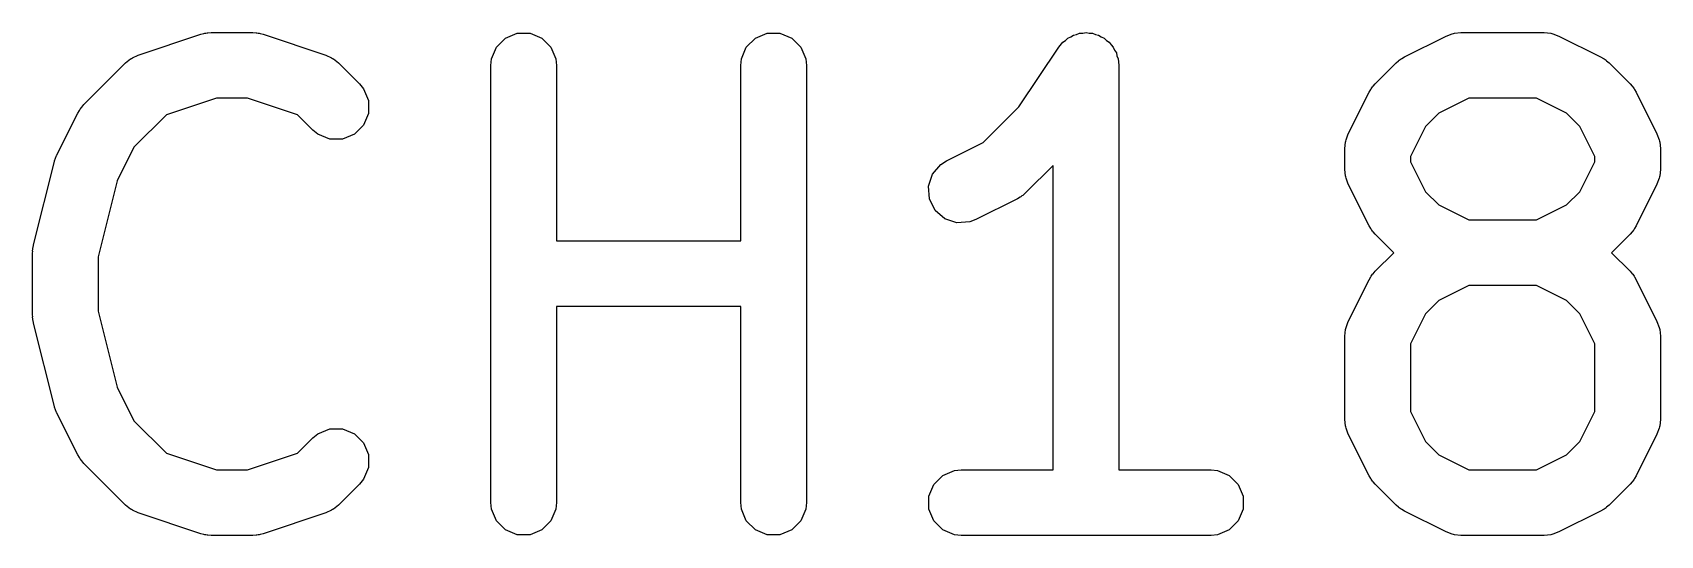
# Model space of a CAD drawing. Extents: x 99 to 216, y -134 to -70.
# Drawn here: x 212.669 to 216.391, y -114.815 to -113.665 of the extents above; entities that cross this region are included whole.
import ezdxf

# ---------------------------------------------------------------- set-up
doc = ezdxf.new("R2010")
doc.units = 0
doc.layers.add('BLACK', color=7, linetype='CONTINUOUS')

msp = doc.modelspace()

# ---------------------------------------------------------------- linework, layer by layer
at = {"layer": 'BLACK', "linetype": 'CONTINUOUS'}
for p, q in [((212.911045, -113.716287), (213.053901, -113.668668)), ((213.053901, -113.668668), (213.061156, -113.667018)), ((213.061156, -113.667018), (213.062987, -113.66626)), ((213.062987, -113.66626), (213.06564, -113.665998)), ((213.06564, -113.665998), (213.068238, -113.665408)), ((213.068238, -113.665408), (213.070212, -113.665548)), ((213.070212, -113.665548), (213.077619, -113.664819)), ((213.077619, -113.664819), (213.172857, -113.664819)), ((213.172857, -113.664819), (213.180262, -113.665548)), ((213.180262, -113.665548), (213.182237, -113.665408)), ((213.182237, -113.665408), (213.184834, -113.665998)), ((213.184834, -113.665998), (213.187489, -113.66626)), ((213.187489, -113.66626), (213.18932, -113.667018)), ((213.18932, -113.667018), (213.196574, -113.668668)), ((213.196574, -113.668668), (213.339431, -113.716287)), ((213.729545, -113.698151), (213.750237, -113.677459)), ((213.750237, -113.677459), (213.777273, -113.66626)), ((213.777273, -113.66626), (213.806537, -113.66626)), ((213.806537, -113.66626), (213.833573, -113.677459)), ((213.833573, -113.677459), (213.854265, -113.698151)), ((214.300973, -113.698151), (214.321665, -113.677459)), ((214.321665, -113.677459), (214.348701, -113.66626)), ((214.348701, -113.66626), (214.377965, -113.66626)), ((214.377965, -113.66626), (214.405001, -113.677459)), ((214.405001, -113.677459), (214.425693, -113.698151)), ((215.01531, -113.698099), (215.024531, -113.686841)), ((215.024531, -113.686841), (215.0307, -113.682709)), ((215.0307, -113.682709), (215.035951, -113.677459)), ((215.035951, -113.677459), (215.04274, -113.674646)), ((215.04274, -113.674646), (215.048846, -113.670558)), ((215.048846, -113.670558), (215.056126, -113.669101)), ((215.056126, -113.669101), (215.062987, -113.66626)), ((215.062987, -113.66626), (215.070335, -113.66626)), ((215.070335, -113.66626), (215.07754, -113.664819)), ((215.07754, -113.664819), (215.084824, -113.66626)), ((215.084824, -113.66626), (215.092251, -113.66626)), ((215.092251, -113.66626), (215.099039, -113.669072)), ((215.099039, -113.669072), (215.106248, -113.670498)), ((215.106248, -113.670498), (215.112427, -113.674617)), ((215.112427, -113.674617), (215.119287, -113.677459)), ((215.119287, -113.677459), (215.12448, -113.682652)), ((215.12448, -113.682652), (215.130597, -113.68673)), ((215.130597, -113.68673), (215.13473, -113.692902)), ((215.805983, -113.720356), (215.901221, -113.672737)), ((215.901221, -113.672737), (215.914952, -113.667482)), ((215.914952, -113.667482), (215.917641, -113.66729)), ((215.917641, -113.66729), (215.92013, -113.66626)), ((215.92013, -113.66626), (215.934762, -113.664819)), ((215.934762, -113.664819), (216.125238, -113.664819)), ((216.125238, -113.664819), (216.13987, -113.66626)), ((216.13987, -113.66626), (216.142359, -113.667291)), ((216.142359, -113.667291), (216.145047, -113.667482)), ((216.145047, -113.667482), (216.158779, -113.672737)), ((216.158779, -113.672737), (216.254017, -113.720356)), ((212.881729, -113.734405), (212.893094, -113.725077)), ((212.893094, -113.725077), (212.895584, -113.724045)), ((212.895584, -113.724045), (212.897619, -113.722281)), ((212.897619, -113.722281), (212.911045, -113.716287)), ((213.339431, -113.716287), (213.352856, -113.722281)), ((213.352856, -113.722281), (213.354891, -113.724046)), ((213.354891, -113.724046), (213.357382, -113.725078)), ((213.357382, -113.725078), (213.368747, -113.734405)), ((213.716905, -113.739819), (213.718346, -113.725187)), ((213.718346, -113.725187), (213.729545, -113.698151)), ((213.854265, -113.698151), (213.865464, -113.725187)), ((213.865464, -113.725187), (213.866905, -113.739819)), ((214.288333, -113.739819), (214.289774, -113.725187)), ((214.289774, -113.725187), (214.300973, -113.698151)), ((214.425693, -113.698151), (214.436892, -113.725187)), ((214.436892, -113.725187), (214.438333, -113.739819)), ((214.924095, -113.834896), (215.015215, -113.698216)), ((215.015215, -113.698216), (215.015249, -113.698173)), ((215.015249, -113.698173), (215.015259, -113.698151)), ((215.015259, -113.698151), (215.01531, -113.698099)), ((215.13473, -113.692902), (215.139979, -113.698151)), ((215.139979, -113.698151), (215.14279, -113.704938)), ((215.14279, -113.704938), (215.14688, -113.711045)), ((215.14688, -113.711045), (215.148336, -113.718326)), ((215.148336, -113.718326), (215.151178, -113.725187)), ((215.151178, -113.725187), (215.152603, -113.739663)), ((215.79354, -113.728188), (215.795799, -113.726766)), ((215.795799, -113.726766), (215.797856, -113.725078)), ((215.797856, -113.725078), (215.799683, -113.72432)), ((215.799683, -113.72432), (215.805983, -113.720356)), ((216.254017, -113.720356), (216.260316, -113.72432)), ((216.260316, -113.72432), (216.262144, -113.725078)), ((216.262144, -113.725078), (216.2642, -113.726766)), ((216.2642, -113.726766), (216.26646, -113.728188)), ((212.786491, -113.829643), (212.881729, -113.734405)), ((213.368747, -113.734405), (213.416366, -113.782024)), ((213.716905, -114.739819), (213.716905, -113.739819)), ((213.866905, -113.739819), (213.866905, -114.141009)), ((214.288333, -114.141009), (214.288333, -113.739819)), ((214.438333, -113.739819), (214.438333, -114.739819)), ((215.152603, -113.739663), (215.152619, -113.73974)), ((215.152619, -113.73974), (215.152613, -113.739766)), ((215.152613, -113.739766), (215.152619, -113.739819)), ((215.152619, -113.739819), (215.152619, -114.664819)), ((215.738872, -113.782024), (215.786491, -113.734405)), ((215.786491, -113.734405), (215.79224, -113.729686)), ((215.79224, -113.729686), (215.79354, -113.728188)), ((216.26646, -113.728188), (216.267759, -113.729686)), ((216.267759, -113.729686), (216.273509, -113.734405)), ((216.273509, -113.734405), (216.321128, -113.782024)), ((213.416366, -113.782024), (213.425693, -113.793389)), ((213.425693, -113.793389), (213.436892, -113.820425)), ((215.724823, -113.801516), (215.728787, -113.795216)), ((215.728787, -113.795216), (215.729545, -113.793389)), ((215.729545, -113.793389), (215.731233, -113.791332)), ((215.731233, -113.791332), (215.732655, -113.789073)), ((215.732655, -113.789073), (215.734153, -113.787773)), ((215.734153, -113.787773), (215.738872, -113.782024)), ((216.321128, -113.782024), (216.325846, -113.787773)), ((216.325846, -113.787773), (216.327345, -113.789073)), ((216.327345, -113.789073), (216.328766, -113.791332)), ((216.328766, -113.791332), (216.330455, -113.793389)), ((216.330455, -113.793389), (216.331212, -113.795216)), ((216.331212, -113.795216), (216.335177, -113.801516)), ((212.778852, -113.838951), (212.780274, -113.836692)), ((212.780274, -113.836692), (212.781772, -113.835392)), ((212.781772, -113.835392), (212.786491, -113.829643)), ((213.089789, -113.814819), (212.975276, -113.85299)), ((213.160687, -113.814819), (213.089789, -113.814819)), ((213.2752, -113.85299), (213.160687, -113.814819)), ((213.436892, -113.820425), (213.436892, -113.849688)), ((214.842716, -113.916275), (214.924095, -113.834896)), ((215.677204, -113.896754), (215.724823, -113.801516)), ((215.952467, -113.814819), (215.883951, -113.849077)), ((216.107533, -113.814819), (215.952467, -113.814819)), ((216.176049, -113.849077), (216.107533, -113.814819)), ((216.335177, -113.801516), (216.382796, -113.896754)), ((212.724823, -113.944373), (212.772442, -113.849135)), ((212.772442, -113.849135), (212.776406, -113.842835)), ((212.776406, -113.842835), (212.777164, -113.841008)), ((212.777164, -113.841008), (212.778852, -113.838951)), ((212.975276, -113.85299), (212.901163, -113.927103)), ((213.3103, -113.88809), (213.2752, -113.85299)), ((213.436892, -113.849688), (213.425693, -113.876724)), ((215.883951, -113.849077), (215.853544, -113.879484)), ((216.206456, -113.879484), (216.176049, -113.849077)), ((213.321665, -113.897417), (213.3103, -113.88809)), ((213.348701, -113.908616), (213.321665, -113.897417)), ((213.377964, -113.908616), (213.348701, -113.908616)), ((213.405, -113.897417), (213.377964, -113.908616)), ((213.425693, -113.876724), (213.405, -113.897417)), ((215.671758, -113.913173), (215.671949, -113.910486)), ((215.671949, -113.910486), (215.677204, -113.896754)), ((215.853544, -113.879484), (215.819286, -113.948)), ((216.240714, -113.948), (216.206456, -113.879484)), ((216.382796, -113.896754), (216.388051, -113.910485)), ((216.388051, -113.910485), (216.388242, -113.913174)), ((212.721905, -113.951997), (212.724091, -113.945878)), ((212.724091, -113.945878), (212.724413, -113.945442)), ((212.724413, -113.945442), (212.724823, -113.944373)), ((212.901163, -113.927103), (212.862669, -114.00409)), ((214.758364, -113.958451), (214.842716, -113.916275)), ((215.669286, -113.930295), (215.670727, -113.915663)), ((215.669286, -113.977914), (215.669286, -113.930295)), ((215.670727, -113.915663), (215.671758, -113.913173)), ((215.819286, -113.948), (215.819286, -113.960209)), ((216.240714, -113.960209), (216.240714, -113.948)), ((216.388242, -113.913174), (216.389273, -113.915663)), ((216.389273, -113.915663), (216.390714, -113.930295)), ((216.390714, -113.930295), (216.390714, -113.977914)), ((212.671525, -114.1502), (212.719144, -113.959724)), ((212.719144, -113.959724), (212.719529, -113.958644)), ((212.719529, -113.958644), (212.719568, -113.958105)), ((212.719568, -113.958105), (212.721905, -113.951997)), ((214.726748, -113.988391), (214.745921, -113.966283)), ((214.745921, -113.966283), (214.758364, -113.958451)), ((215.002619, -113.968504), (214.940176, -114.030947)), ((215.002619, -114.664819), (215.002619, -113.968504)), ((215.670727, -113.992546), (215.669286, -113.977914)), ((215.819286, -113.960209), (215.853544, -114.028725)), ((216.206456, -114.028725), (216.240714, -113.960209)), ((216.390714, -113.977914), (216.389273, -113.992546)), ((212.862669, -114.00409), (212.819286, -114.177624)), ((214.717494, -114.016152), (214.726748, -113.988391)), ((214.719568, -114.045342), (214.717494, -114.016152)), ((215.671758, -113.995035), (215.670727, -113.992546)), ((215.671949, -113.997723), (215.671758, -113.995035)), ((215.677204, -114.011455), (215.671949, -113.997723)), ((215.724823, -114.106693), (215.677204, -114.011455)), ((216.382796, -114.011455), (216.335177, -114.106693)), ((216.388051, -113.997724), (216.382796, -114.011455)), ((216.388242, -113.995034), (216.388051, -113.997724)), ((216.389273, -113.992546), (216.388242, -113.995034)), ((214.732655, -114.071517), (214.719568, -114.045342)), ((214.920684, -114.044996), (214.825446, -114.092615)), ((214.926983, -114.041031), (214.920684, -114.044996)), ((214.928811, -114.040274), (214.926983, -114.041031)), ((214.930867, -114.038585), (214.928811, -114.040274)), ((214.933127, -114.037164), (214.930867, -114.038585)), ((214.934426, -114.035665), (214.933127, -114.037164)), ((214.940176, -114.030947), (214.934426, -114.035665)), ((215.853544, -114.028725), (215.883951, -114.059132)), ((215.883951, -114.059132), (215.952467, -114.09339)), ((216.107533, -114.09339), (216.176049, -114.059132)), ((216.176049, -114.059132), (216.206456, -114.028725)), ((214.754763, -114.09069), (214.732655, -114.071517)), ((214.782524, -114.099944), (214.754763, -114.09069)), ((214.811714, -114.09787), (214.782524, -114.099944)), ((214.825446, -114.092615), (214.811714, -114.09787)), ((215.952467, -114.09339), (216.107533, -114.09339)), ((215.728787, -114.112992), (215.724823, -114.106693)), ((215.729545, -114.11482), (215.728787, -114.112992)), ((215.731233, -114.116876), (215.729545, -114.11482)), ((215.732655, -114.119136), (215.731233, -114.116876)), ((215.734153, -114.120435), (215.732655, -114.119136)), ((215.738872, -114.126185), (215.734153, -114.120435)), ((215.781077, -114.16839), (215.738872, -114.126185)), ((216.321128, -114.126185), (216.278923, -114.16839)), ((216.325846, -114.120435), (216.321128, -114.126185)), ((216.327345, -114.119136), (216.325846, -114.120435)), ((216.328766, -114.116876), (216.327345, -114.119136)), ((216.330455, -114.11482), (216.328766, -114.116876)), ((216.331212, -114.112992), (216.330455, -114.11482)), ((216.335177, -114.106693), (216.331212, -114.112992)), ((212.669286, -114.16839), (212.669537, -114.165836)), ((212.669286, -114.311247), (212.669286, -114.16839)), ((212.669375, -114.164744), (212.670184, -114.15927)), ((212.669537, -114.165836), (212.669375, -114.164744)), ((212.670184, -114.15927), (212.670727, -114.153758)), ((212.670727, -114.153758), (212.671149, -114.152736)), ((212.671149, -114.152736), (212.671525, -114.1502)), ((213.866905, -114.141009), (214.288333, -114.141009)), ((215.738872, -114.210595), (215.781077, -114.16839)), ((216.278923, -114.16839), (216.321128, -114.210595)), ((212.819286, -114.177624), (212.819286, -114.302013)), ((215.734153, -114.216344), (215.738872, -114.210595)), ((216.321128, -114.210595), (216.325846, -114.216344)), ((215.677204, -114.325325), (215.724823, -114.230087)), ((215.724823, -114.230087), (215.728787, -114.223787)), ((215.728787, -114.223787), (215.729545, -114.22196)), ((215.729545, -114.22196), (215.731233, -114.219903)), ((215.731233, -114.219903), (215.732655, -114.217644)), ((215.732655, -114.217644), (215.734153, -114.216344)), ((215.952467, -114.24339), (215.883951, -114.277648)), ((216.107533, -114.24339), (215.952467, -114.24339)), ((216.176049, -114.277648), (216.107533, -114.24339)), ((216.325846, -114.216344), (216.327345, -114.217644)), ((216.327345, -114.217644), (216.328766, -114.219903)), ((216.328766, -114.219903), (216.330455, -114.22196)), ((216.330455, -114.22196), (216.331212, -114.223787)), ((216.331212, -114.223787), (216.335177, -114.230087)), ((216.335177, -114.230087), (216.382796, -114.325325)), ((215.883951, -114.277648), (215.853544, -114.308055)), ((216.206456, -114.308055), (216.176049, -114.277648)), ((212.669537, -114.3138), (212.669286, -114.311247)), ((212.669375, -114.314893), (212.669537, -114.3138)), ((212.670184, -114.320366), (212.669375, -114.314893)), ((212.670727, -114.325879), (212.670184, -114.320366)), ((212.819286, -114.302013), (212.862669, -114.475547)), ((214.288333, -114.291009), (213.866905, -114.291009)), ((213.866905, -114.291009), (213.866905, -114.739819)), ((214.288333, -114.739819), (214.288333, -114.291009)), ((215.853544, -114.308055), (215.819286, -114.376571)), ((216.240714, -114.376571), (216.206456, -114.308055)), ((212.671149, -114.3269), (212.670727, -114.325879)), ((212.671525, -114.329437), (212.671149, -114.3269)), ((212.719144, -114.519913), (212.671525, -114.329437)), ((215.669286, -114.358866), (215.670727, -114.344234)), ((215.669286, -114.549342), (215.669286, -114.358866)), ((215.670727, -114.344234), (215.671758, -114.341744)), ((215.671758, -114.341744), (215.671949, -114.339057)), ((215.671949, -114.339057), (215.677204, -114.325325)), ((216.382796, -114.325325), (216.388051, -114.339056)), ((216.388051, -114.339056), (216.388242, -114.341745)), ((216.388242, -114.341745), (216.389273, -114.344234)), ((216.389273, -114.344234), (216.390714, -114.358866)), ((216.390714, -114.358866), (216.390714, -114.549342)), ((215.819286, -114.376571), (215.819286, -114.531637)), ((216.240714, -114.531637), (216.240714, -114.376571)), ((212.862669, -114.475547), (212.901163, -114.552534)), ((212.719529, -114.520992), (212.719144, -114.519913)), ((212.719568, -114.521532), (212.719529, -114.520992)), ((212.721895, -114.527613), (212.719568, -114.521532)), ((212.724091, -114.533759), (212.721895, -114.527613)), ((212.724413, -114.534194), (212.724091, -114.533759)), ((212.724823, -114.535264), (212.724413, -114.534194)), ((212.772442, -114.630502), (212.724823, -114.535264)), ((215.819286, -114.531637), (215.853544, -114.600153)), ((216.206455, -114.600153), (216.240714, -114.531637)), ((212.901163, -114.552534), (212.975276, -114.626648)), ((213.310299, -114.591548), (213.321665, -114.58222)), ((213.321665, -114.58222), (213.348701, -114.571021)), ((213.348701, -114.571021), (213.377964, -114.571021)), ((213.377964, -114.571021), (213.405, -114.582219)), ((213.405, -114.582219), (213.425693, -114.602912)), ((215.670727, -114.563974), (215.669286, -114.549342)), ((215.671758, -114.566463), (215.670727, -114.563974)), ((215.671949, -114.569151), (215.671758, -114.566463)), ((215.677204, -114.582883), (215.671949, -114.569151)), ((216.388051, -114.569152), (216.382796, -114.582883)), ((216.388242, -114.566462), (216.388051, -114.569152)), ((216.389273, -114.563974), (216.388242, -114.566462)), ((216.390714, -114.549342), (216.389273, -114.563974)), ((213.2752, -114.626647), (213.310299, -114.591548)), ((213.425693, -114.602912), (213.436892, -114.629948)), ((215.724823, -114.678121), (215.677204, -114.582883)), ((215.853544, -114.600153), (215.883951, -114.630561)), ((216.176048, -114.630561), (216.206455, -114.600153)), ((216.382796, -114.582883), (216.335177, -114.678121)), ((212.776405, -114.636798), (212.772442, -114.630502)), ((212.777163, -114.638628), (212.776405, -114.636798)), ((212.778852, -114.640686), (212.777163, -114.638628)), ((212.780274, -114.642945), (212.778852, -114.640686)), ((212.781772, -114.644244), (212.780274, -114.642945)), ((212.786491, -114.649994), (212.781772, -114.644244)), ((212.881729, -114.745233), (212.786491, -114.649994)), ((212.975276, -114.626648), (213.089789, -114.664819)), ((213.160687, -114.664819), (213.2752, -114.626647)), ((213.436892, -114.629948), (213.436892, -114.659211)), ((215.883951, -114.630561), (215.952467, -114.664819)), ((216.107533, -114.664819), (216.176048, -114.630561)), ((213.089789, -114.664819), (213.160687, -114.664819)), ((213.425694, -114.686247), (213.416366, -114.697613)), ((213.436892, -114.659211), (213.425694, -114.686247)), ((214.729545, -114.698151), (214.750237, -114.677459)), ((214.750237, -114.677459), (214.777273, -114.66626)), ((214.777273, -114.66626), (214.791905, -114.664819)), ((214.791905, -114.664819), (215.002619, -114.664819)), ((215.152619, -114.664819), (215.363333, -114.664819)), ((215.363333, -114.664819), (215.377965, -114.66626)), ((215.377965, -114.66626), (215.405001, -114.677459)), ((215.405001, -114.677459), (215.425693, -114.698151)), ((215.728786, -114.684417), (215.724823, -114.678121)), ((215.729544, -114.686247), (215.728786, -114.684417)), ((215.731233, -114.688305), (215.729544, -114.686247)), ((215.732655, -114.690564), (215.731233, -114.688305)), ((215.734153, -114.691863), (215.732655, -114.690564)), ((215.738871, -114.697612), (215.734153, -114.691863)), ((215.952467, -114.664819), (216.107533, -114.664819)), ((216.325846, -114.691863), (216.321128, -114.697613)), ((216.327345, -114.690564), (216.325846, -114.691863)), ((216.328766, -114.688305), (216.327345, -114.690564)), ((216.330456, -114.686247), (216.328766, -114.688305)), ((216.331213, -114.684417), (216.330456, -114.686247)), ((216.335177, -114.678121), (216.331213, -114.684417)), ((213.416366, -114.697613), (213.368748, -114.745232)), ((214.718346, -114.725187), (214.729545, -114.698151)), ((214.718346, -114.754451), (214.718346, -114.725187)), ((215.425693, -114.698151), (215.436892, -114.725187)), ((215.436892, -114.725187), (215.436892, -114.754451)), ((215.78649, -114.745232), (215.738871, -114.697612)), ((216.321128, -114.697613), (216.27351, -114.745232)), ((212.893094, -114.754561), (212.881729, -114.745233)), ((212.895584, -114.755592), (212.893094, -114.754561)), ((212.897619, -114.757357), (212.895584, -114.755592)), ((212.911045, -114.763351), (212.897619, -114.757357)), ((213.053901, -114.81097), (212.911045, -114.763351)), ((213.339431, -114.763351), (213.196574, -114.81097)), ((213.352856, -114.757357), (213.339431, -114.763351)), ((213.354891, -114.755591), (213.352856, -114.757357)), ((213.357382, -114.75456), (213.354891, -114.755591)), ((213.368748, -114.745232), (213.357382, -114.75456)), ((213.718346, -114.754451), (213.716905, -114.739819)), ((213.729545, -114.781487), (213.718346, -114.754451)), ((213.865464, -114.754451), (213.854265, -114.781487)), ((213.866905, -114.739819), (213.865464, -114.754451)), ((214.289774, -114.754451), (214.288333, -114.739819)), ((214.300973, -114.781487), (214.289774, -114.754451)), ((214.436892, -114.754451), (214.425693, -114.781487)), ((214.438333, -114.739819), (214.436892, -114.754451)), ((214.729545, -114.781487), (214.718346, -114.754451)), ((215.436892, -114.754451), (215.425693, -114.781487)), ((215.792239, -114.74995), (215.78649, -114.745232)), ((215.79354, -114.75145), (215.792239, -114.74995)), ((215.795799, -114.752872), (215.79354, -114.75145)), ((215.797856, -114.75456), (215.795799, -114.752872)), ((215.799683, -114.755317), (215.797856, -114.75456)), ((215.805983, -114.759282), (215.799683, -114.755317)), ((215.901221, -114.806901), (215.805983, -114.759282)), ((216.254017, -114.759282), (216.158779, -114.806901)), ((216.260316, -114.755317), (216.254017, -114.759282)), ((216.262144, -114.75456), (216.260316, -114.755317)), ((216.2642, -114.752872), (216.262144, -114.75456)), ((216.26646, -114.75145), (216.2642, -114.752872)), ((216.26776, -114.74995), (216.26646, -114.75145)), ((216.27351, -114.745232), (216.26776, -114.74995)), ((213.750237, -114.802179), (213.729545, -114.781487)), ((213.777273, -114.813378), (213.750237, -114.802179)), ((213.833573, -114.802179), (213.806537, -114.813378)), ((213.854265, -114.781487), (213.833573, -114.802179)), ((214.321665, -114.802179), (214.300973, -114.781487)), ((214.348701, -114.813378), (214.321665, -114.802179)), ((214.405001, -114.802179), (214.377965, -114.813378)), ((214.425693, -114.781487), (214.405001, -114.802179)), ((214.750237, -114.802179), (214.729545, -114.781487)), ((214.777273, -114.813378), (214.750237, -114.802179)), ((215.405001, -114.802179), (215.377965, -114.813378)), ((215.425693, -114.781487), (215.405001, -114.802179)), ((213.061156, -114.812619), (213.053901, -114.81097)), ((213.062987, -114.813378), (213.061156, -114.812619)), ((213.06564, -114.813639), (213.062987, -114.813378)), ((213.068238, -114.81423), (213.06564, -114.813639)), ((213.070212, -114.814089), (213.068238, -114.81423)), ((213.077619, -114.814819), (213.070212, -114.814089)), ((213.172857, -114.814819), (213.077619, -114.814819)), ((213.180262, -114.814089), (213.172857, -114.814819)), ((213.182237, -114.81423), (213.180262, -114.814089)), ((213.184834, -114.813639), (213.182237, -114.81423)), ((213.187489, -114.813378), (213.184834, -114.813639)), ((213.18932, -114.812619), (213.187489, -114.813378)), ((213.196574, -114.81097), (213.18932, -114.812619)), ((213.806537, -114.813378), (213.777273, -114.813378)), ((214.377965, -114.813378), (214.348701, -114.813378)), ((214.791905, -114.814819), (214.777273, -114.813378)), ((215.363333, -114.814819), (214.791905, -114.814819)), ((215.377965, -114.813378), (215.363333, -114.814819)), ((215.914952, -114.812156), (215.901221, -114.806901)), ((215.917641, -114.812347), (215.914952, -114.812156)), ((215.92013, -114.813378), (215.917641, -114.812347)), ((215.934762, -114.814819), (215.92013, -114.813378)), ((216.125238, -114.814819), (215.934762, -114.814819)), ((216.13987, -114.813378), (216.125238, -114.814819)), ((216.142359, -114.812346), (216.13987, -114.813378)), ((216.145047, -114.812156), (216.142359, -114.812346)), ((216.158779, -114.806901), (216.145047, -114.812156))]:
    msp.add_line(p, q, dxfattribs=at)

doc.saveas('drawing.dxf')
